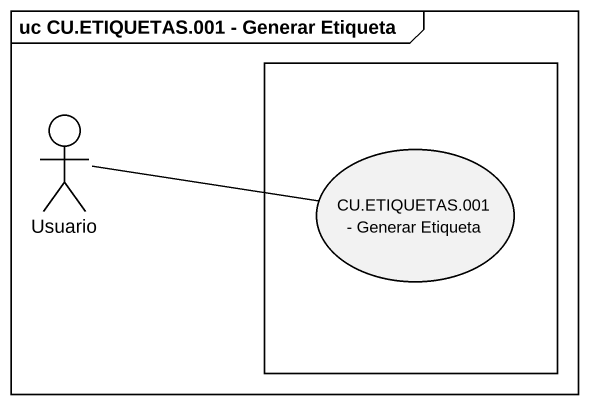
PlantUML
@startuml
mainframe uc CU.ETIQUETAS.001 - Generar Etiqueta
actor Usuario
rectangle " " as rectangle1 {
  usecase "CU.ETIQUETAS.001 - Generar Etiqueta" as CU_ETIQUETAS_001_Generar
}
Usuario -right- CU_ETIQUETAS_001_Generar
@enduml
